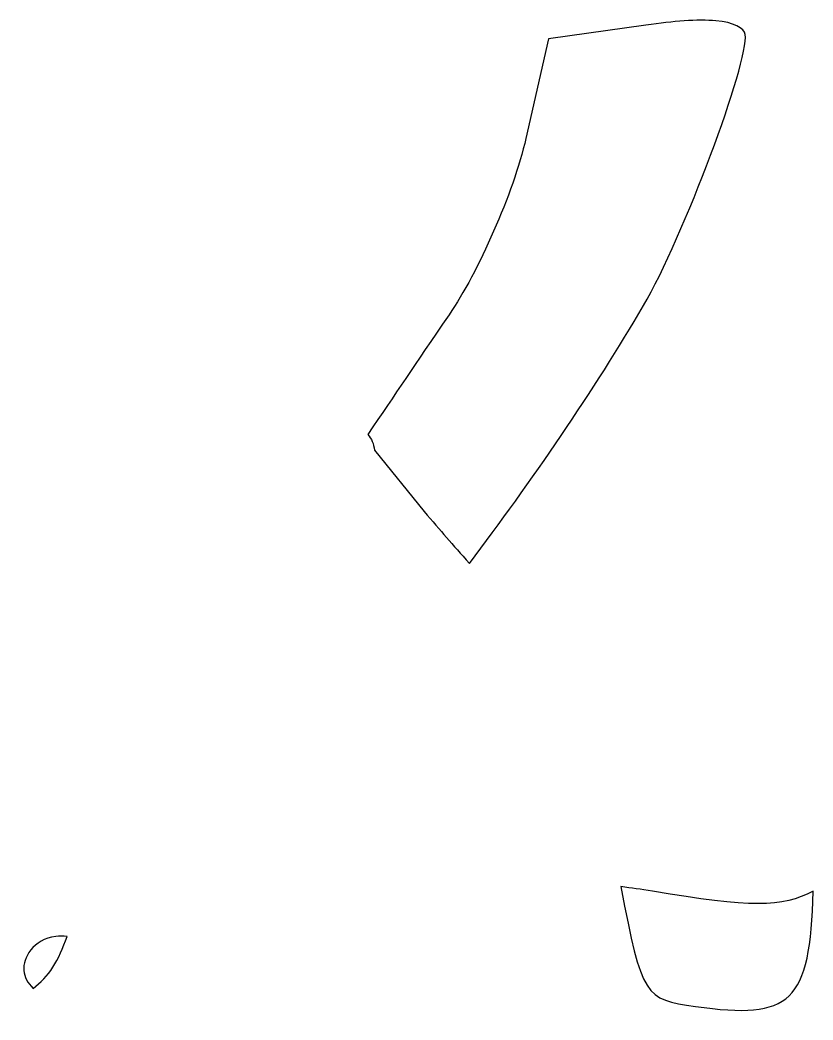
# Model space of a CAD drawing. Header units: centimetres. Extents: x -3.5 to 3.3, y -5.7 to 5.6.
# Drawn here: x 1.8175 to 2.1076, y -1.251 to -0.8852 of the extents above; entities that cross this region are included whole.
import ezdxf

# ---------------------------------------------------------------- set-up
doc = ezdxf.new("R2010")
doc.units = ezdxf.units.CM
doc.header["$MEASUREMENT"] = 0
doc.layers.add('Layer 1', color=7, linetype='Continuous')

msp = doc.modelspace()

# ---------------------------------------------------------------- linework, layer by layer
at = {"layer": 'Layer 1'}
for points, knots in [([(2.06044, -0.88553), (2.06472, -0.88523), (2.06881, -0.88528), (2.07202, -0.88553), (2.07202, -0.88553), (2.07843, -0.88602), (2.08246, -0.8882), (2.08277, -0.89049), (2.08277, -0.89049), (2.08416, -0.90074), (2.06001, -0.96496), (2.04556, -0.98971), (2.04556, -0.98971), (2.02781, -1.02009), (2.00412, -1.05469), (1.98189, -1.08396), (1.98189, -1.08396), (1.97553, -1.0768), (1.97155, -1.07231), (1.96536, -1.06495), (1.96536, -1.06495), (1.96536, -1.06495), (1.94717, -1.04262), (1.94717, -1.04262), (1.94717, -1.04262), (1.94688, -1.04016), (1.94616, -1.03834), (1.94469, -1.03684), (1.94469, -1.03684), (1.95518, -1.02156), (1.96135, -1.01207), (1.97445, -0.99301), (1.97445, -0.99301), (1.98506, -0.9776), (1.99797, -0.94862), (2.00257, -0.92852), (2.00257, -0.92852), (2.00257, -0.92852), (2.01083, -0.89214), (2.01083, -0.89214), (2.01083, -0.89214), (2.01083, -0.89214), (2.04639, -0.88718), (2.04639, -0.88718), (2.04639, -0.88718), (2.0517, -0.88646), (2.05616, -0.88582), (2.06044, -0.88553)], [0, 0, 0, 0, 0.076923, 0.076923, 0.076923, 0.076923, 0.153846, 0.153846, 0.153846, 0.153846, 0.230769, 0.230769, 0.230769, 0.230769, 0.307692, 0.307692, 0.307692, 0.307692, 0.384615, 0.384615, 0.384615, 0.384615, 0.461538, 0.461538, 0.461538, 0.461538, 0.538462, 0.538462, 0.538462, 0.538462, 0.615385, 0.615385, 0.615385, 0.615385, 0.692308, 0.692308, 0.692308, 0.692308, 0.769231, 0.769231, 0.769231, 0.769231, 0.846154, 0.846154, 0.846154, 0.846154, 1, 1, 1, 1]), ([(2.03729, -1.2022), (2.04146, -1.20286), (2.04433, -1.20309), (2.04887, -1.20385), (2.04887, -1.20385), (2.08456, -1.20988), (2.09636, -1.20994), (2.10757, -1.20385), (2.10757, -1.20385), (2.1067, -1.24477), (2.0994, -1.25098), (2.06458, -1.24602), (2.06458, -1.24602), (2.04602, -1.24338), (2.04501, -1.24263), (2.03729, -1.2022)], [0, 0, 0, 0, 0.2, 0.2, 0.2, 0.2, 0.4, 0.4, 0.4, 0.4, 0.6, 0.6, 0.6, 0.6, 1, 1, 1, 1]), ([(1.83059, -1.22039), (1.83187, -1.2202), (1.83325, -1.22039), (1.83472, -1.22039), (1.83472, -1.22039), (1.83181, -1.22911), (1.8279, -1.23538), (1.82232, -1.23941), (1.82232, -1.23941), (1.81827, -1.23545), (1.81752, -1.23057), (1.82149, -1.22535), (1.82149, -1.22535), (1.82342, -1.22282), (1.82648, -1.221), (1.83059, -1.22039)], [0, 0, 0, 0, 0.2, 0.2, 0.2, 0.2, 0.4, 0.4, 0.4, 0.4, 0.6, 0.6, 0.6, 0.6, 1, 1, 1, 1])]:
    msp.add_open_spline(points, degree=3, knots=knots, dxfattribs=at)

doc.saveas('drawing.dxf')
